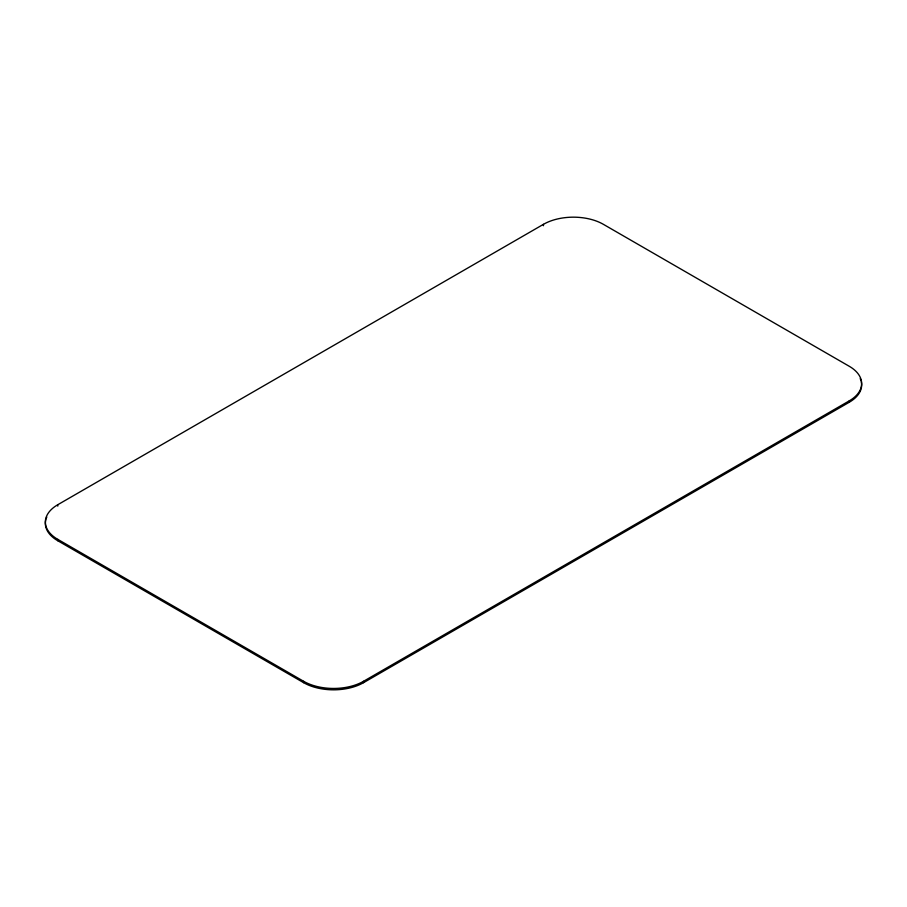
<?xml version="1.0" encoding="UTF-8"?>
<svg xmlns="http://www.w3.org/2000/svg" width="907" height="907" viewBox="0 0 907 907"><rect width="100%" height="100%" fill="white"/><g stroke="black" fill="none" stroke-linecap="round" stroke-linejoin="round"><path stroke-width="1.36" d="M57.765 540.731L57.765 539.348A42.402 24.478 0 0 1 57.765 504.734L543.44 224.335A42.402 24.478 0 0 1 603.393 224.335L849.235 366.269A42.402 24.478 0 0 1 849.235 400.883L849.235 402.266L363.56 682.665A42.402 24.478 0 0 1 303.607 682.665L57.765 540.731A42.402 24.478 0 0 1 45.713 520.233M57.765 539.348L303.607 681.282A42.402 24.478 0 0 0 363.56 681.282L849.235 400.883M543.44 224.335L543.44 225.718M363.56 681.282L363.56 682.665M303.607 681.282L303.607 682.665M57.765 504.734L57.765 506.117M45.996 519.178A42.402 24.478 0 0 1 46.79 517.092M861.287 381.768A42.402 24.478 0 0 1 849.235 402.266M860.21 378.627A42.402 24.478 0 0 1 861.004 380.713"/></g></svg>
